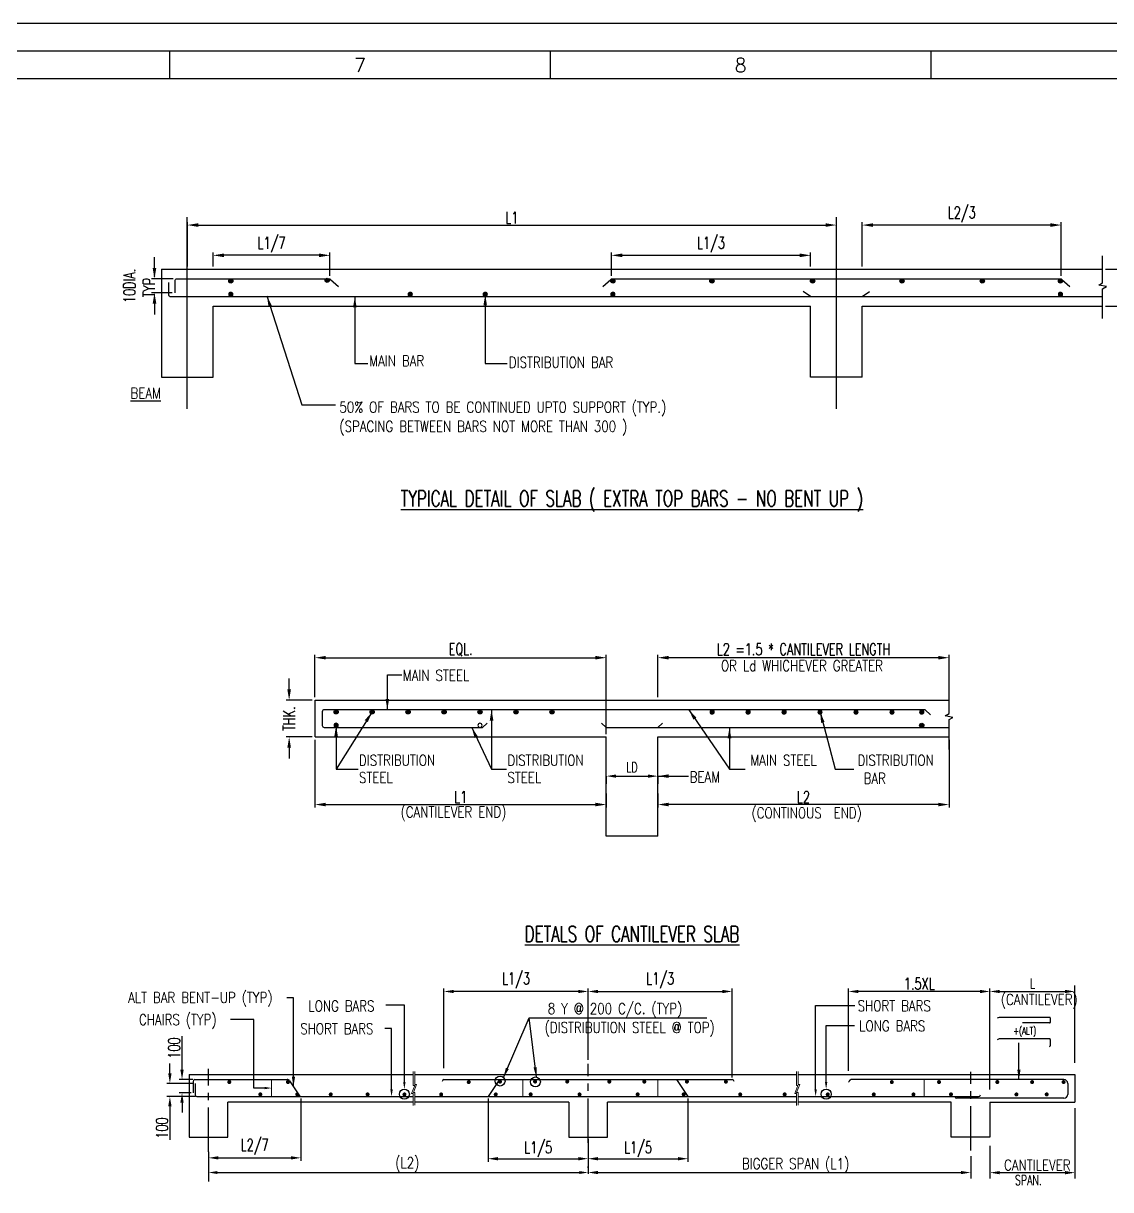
# Model space of a CAD drawing. Extents: x 520771 to 639546, y -254136 to -170582.
# Drawn here: x 576447 to 604046, y -200186 to -170582 of the extents above; entities that cross this region are included whole.
import ezdxf
from ezdxf.enums import TextEntityAlignment as Align

# ---------------------------------------------------------------- set-up
doc = ezdxf.new("R2010")
doc.units = 0
doc.header["$LTSCALE"] = 500
doc.header["$MEASUREMENT"] = 0
doc.linetypes.add('CENTER2', pattern=[1.125, 0.75, -0.125, 0.125, -0.125])
doc.layers.get('DEFPOINTS').update_dxf_attribs({"color": 4})
for name, color, linetype in [('08', 4, 'Continuous'), ('BEAM', 4, 'Continuous'), ('CENTERLINE', 8, 'CENTER2'), ('col & circal', 8, 'CENTER2'), ('CUTOUT2', 9, 'Continuous'), ('DIM', 5, 'Continuous'), ('dimention', 7, 'Continuous'), ('DIST.', 2, 'Continuous'), ('hat', 8, 'Continuous'), ('other', 5, 'Continuous'), ('PNA', 10, 'Continuous'), ('S-DIM-1', 5, 'Continuous'), ('S-SCHEDULE', 2, 'Continuous'), ('ST', 6, 'Continuous'), ('STEEL', 6, 'Continuous'), ('TXT', 4, 'Continuous')]:
    doc.layers.add(name, color=color, linetype=linetype)
for name, color, linetype, lineweight in [('hatch', 7, 'Continuous', 5), ('HEADING-TXT', 1, 'Continuous', 25), ('LINE', 253, 'Continuous', 18)]:
    doc.layers.add(name, color=color, linetype=linetype, lineweight=lineweight)
doc.styles.add('ROMANS', font='r.shx', dxfattribs={"width": 0.7, "bigfont": 'bigfont.shx'})
doc.styles.add('ROMENT', font='r.shx', dxfattribs={"bigfont": 'bigfont.shx'})
doc.dimstyles.new('5', dxfattribs={"dimtxt": 250, "dimasz": 250, "dimexe": 60, "dimexo": 60, "dimgap": 150, "dimtad": 1, "dimdec": 0, "dimlfac": 0.2, "dimzin": 0, "dimdsep": 46, "dimtxsty": 'ROMANS', "dimcen": -250, "dimclrd": 5, "dimclre": 5, "dimclrt": 4, "dimadec": 0, "dimazin": 0, "dimtfac": 1, "dimtdec": 0, "dimtix": 1, "dimtofl": 0, "dimtmove": 2, "dimatfit": 3, "dimfxl": 1, "dimtolj": 1, "dimtzin": 0, "dimarcsym": 0})
doc.dimstyles.new('Copy of INT2TIMES', dxfattribs={"dimtxt": 300, "dimasz": 275, "dimexe": 75, "dimexo": 75, "dimgap": 40, "dimtad": 1, "dimdec": 0, "dimlfac": 0.5, "dimrnd": 5, "dimzin": 0, "dimdsep": 46, "dimtxsty": 'ROMANS', "dimcen": -1, "dimclrd": 5, "dimclre": 5, "dimclrt": 4, "dimadec": 0, "dimazin": 0, "dimtfac": 1, "dimtdec": 0, "dimtix": 1, "dimtofl": 0, "dimtmove": 2, "dimatfit": 3, "dimfxl": 1, "dimtolj": 1, "dimtzin": 0, "dimarcsym": 0})
doc.dimstyles.new('Copy(2) of Standard', dxfattribs={"dimtxt": 300, "dimasz": 250, "dimexe": 75, "dimexo": 50, "dimgap": 50, "dimtad": 1, "dimdec": 0, "dimrnd": 5, "dimzin": 0, "dimdsep": 46, "dimtxsty": 'ROMANS', "dimcen": 0, "dimclrd": 5, "dimclre": 5, "dimclrt": 4, "dimadec": 0, "dimazin": 0, "dimtfac": 1, "dimtdec": 0, "dimtofl": 0, "dimtmove": 0, "dimatfit": 3, "dimfxl": 1, "dimtolj": 1, "dimtzin": 0, "dimarcsym": 0})
doc.dimstyles.new('dim100', dxfattribs={"dimtxt": 250, "dimasz": 250, "dimexe": 200, "dimexo": 200, "dimgap": 100, "dimtad": 1, "dimdec": 0, "dimzin": 0, "dimdsep": 46, "dimtxsty": 'ROMANS', "dimcen": 0, "dimclrd": 5, "dimclre": 5, "dimclrt": 4, "dimadec": 0, "dimazin": 0, "dimtfac": 1, "dimtdec": 0, "dimtix": 1, "dimtofl": 0, "dimtmove": 2, "dimatfit": 3, "dimfxl": 1, "dimtolj": 1, "dimtzin": 0, "dimlwd": -1, "dimlwe": -1, "dimarcsym": 0})
doc.dimstyles.new('INT1', dxfattribs={"dimtxt": 250, "dimasz": 250, "dimexe": 150, "dimexo": 60, "dimgap": 75, "dimtad": 1, "dimdec": 0, "dimzin": 0, "dimdsep": 46, "dimtxsty": 'ROMANS', "dimcen": -250, "dimclrd": 5, "dimclre": 5, "dimclrt": 4, "dimadec": 0, "dimazin": 0, "dimtfac": 1, "dimtdec": 0, "dimtix": 1, "dimtofl": 0, "dimtmove": 2, "dimatfit": 3, "dimfxl": 1, "dimtolj": 1, "dimtzin": 0, "dimarcsym": 0})

# ---------------------------------------------------------------- blocks, each defined once
blk = doc.blocks.new('A1')
at = {"flags": 128}
blk.add_lwpolyline([(0, 0), (82779, 0), (82779, 58231), (0, 58231)], close=True, dxfattribs=at)
at = {"layer": 'PNA'}
for p, q in [((41389, 57739), (41389, 57247)), ((48124, 57739), (48124, 57247)), ((54858, 57739), (54858, 57247))]:
    blk.add_line(p, q, dxfattribs=at)
at = {"layer": 'PNA', "color": 1}
for points in [[(984, 492), (82287, 492), (82287, 57739), (984, 57739)], [(1969, 984), (81794, 984), (81794, 57247), (1969, 57247)]]:
    blk.add_lwpolyline(points, close=True, dxfattribs=at)
at = {"layer": 'PNA', "style": 'ROMANS'}
for s, p in [('7', (44757, 57493)), ('8', (51491, 57493))]:
    blk.add_text(s, height=246, dxfattribs=at).set_placement(p, align=Align.MIDDLE)
blk = doc.blocks.new('*D52')
at = {"layer": 'DEFPOINTS', "color": 0, "transparency": 16777216}
for p in [(600493, -199189), (590783, -199781), (600493, -199751)]:
    blk.add_point(p, dxfattribs=at)
at = {"layer": 'DIM', "color": 5, "lineweight": -2, "transparency": 16777216}
for p, q in [((600493, -199339), (600493, -199901)), ((590783, -199631), (590783, -199601)), ((591033, -199751), (600243, -199751))]:
    blk.add_line(p, q, dxfattribs=at)
at = {"layer": 'DIM', "color": 5, "transparency": 16777216}
for points in [[(591033, -199709), (591033, -199792), (590783, -199751)], [(600243, -199709), (600243, -199792), (600493, -199751)]]:
    blk.add_solid(points, dxfattribs=at)
blk = doc.blocks.new('*D53')
at = {"layer": 'DEFPOINTS', "color": 0, "linetype": 'ByBlock', "transparency": 16777216}
for p in [(594442, -195155), (590782, -196941), (594442, -197391)]:
    blk.add_point(p, dxfattribs=at)
at = {"layer": 'TXT', "color": 5, "linetype": 'ByBlock', "lineweight": -2, "transparency": 16777216}
for p, q in [((590782, -196891), (590782, -195080)), ((594442, -197341), (594442, -195080))]:
    blk.add_line(p, q, dxfattribs=at)
at = {"layer": 'TXT', "color": 5, "lineweight": -2, "transparency": 16777216}
blk.add_line((591032, -195155), (594192, -195155), dxfattribs=at)
at = {"layer": 'TXT', "color": 5, "linetype": 'ByBlock', "transparency": 16777216}
for points in [[(591032, -195114), (591032, -195197), (590782, -195155)], [(594192, -195114), (594192, -195197), (594442, -195155)]]:
    blk.add_solid(points, dxfattribs=at)
at = {"layer": 'TXT', "color": 4, "linetype": 'ByBlock', "transparency": 16777216, "insert": (592612, -194877), "char_height": 300, "attachment_point": 5, "style": 'ROMANS'}
blk.add_mtext('\\A1;L1/3', dxfattribs=at)
blk = doc.blocks.new('*D54')
at = {"layer": 'DEFPOINTS', "color": 0, "transparency": 16777216}
for p in [(593315, -197822), (590783, -198852), (593315, -199400)]:
    blk.add_point(p, dxfattribs=at)
at = {"layer": 'DIM', "color": 5, "lineweight": -2, "transparency": 16777216}
for p, q in [((593315, -197872), (593315, -199475)), ((590783, -198902), (590783, -199475)), ((591033, -199400), (593065, -199400))]:
    blk.add_line(p, q, dxfattribs=at)
at = {"layer": 'DIM', "color": 5, "transparency": 16777216}
for points in [[(591033, -199358), (591033, -199442), (590783, -199400)], [(593065, -199358), (593065, -199442), (593315, -199400)]]:
    blk.add_solid(points, dxfattribs=at)
at = {"layer": 'DIM', "color": 4, "transparency": 16777216, "insert": (592049, -199161), "char_height": 300, "attachment_point": 5, "style": 'ROMANS'}
blk.add_mtext('\\A1;L1/5', dxfattribs=at)
blk = doc.blocks.new('*D55')
at = {"layer": 'DEFPOINTS', "color": 0, "transparency": 16777216}
for p in [(588245, -197822), (590783, -198852), (590783, -199400)]:
    blk.add_point(p, dxfattribs=at)
at = {"layer": 'DIM', "color": 5, "lineweight": -2, "transparency": 16777216}
for p, q in [((588245, -197872), (588245, -199475)), ((590783, -198902), (590783, -199475)), ((588495, -199400), (590533, -199400))]:
    blk.add_line(p, q, dxfattribs=at)
at = {"layer": 'DIM', "color": 5, "transparency": 16777216}
for points in [[(588495, -199358), (588495, -199442), (588245, -199400)], [(590533, -199358), (590533, -199442), (590783, -199400)]]:
    blk.add_solid(points, dxfattribs=at)
at = {"layer": 'DIM', "color": 4, "transparency": 16777216, "insert": (589514, -199161), "char_height": 300, "attachment_point": 5, "style": 'ROMANS'}
blk.add_mtext('\\A1;L1/5', dxfattribs=at)
blk = doc.blocks.new('*D56')
at = {"layer": 'DEFPOINTS', "color": 0, "transparency": 16777216}
for p in [(583488, -197822), (581147, -199222), (583488, -199378)]:
    blk.add_point(p, dxfattribs=at)
at = {"layer": 'DIM', "color": 5, "lineweight": -2, "transparency": 16777216}
for p, q in [((583488, -197872), (583488, -199453)), ((581147, -199272), (581147, -199453)), ((581397, -199378), (583238, -199378))]:
    blk.add_line(p, q, dxfattribs=at)
at = {"layer": 'DIM', "color": 5, "transparency": 16777216}
for points in [[(581397, -199336), (581397, -199420), (581147, -199378)], [(583238, -199336), (583238, -199420), (583488, -199378)]]:
    blk.add_solid(points, dxfattribs=at)
at = {"layer": 'DIM', "color": 4, "transparency": 16777216, "insert": (582318, -199099), "char_height": 300, "attachment_point": 5, "style": 'ROMANS'}
blk.add_mtext('\\A1;L2/7', dxfattribs=at)
blk = doc.blocks.new('*D57')
at = {"layer": 'DEFPOINTS', "color": 0, "linetype": 'ByBlock', "transparency": 16777216}
for p in [(587123, -195155), (587123, -197154), (590782, -196941)]:
    blk.add_point(p, dxfattribs=at)
at = {"layer": 'TXT', "color": 5, "linetype": 'ByBlock', "lineweight": -2, "transparency": 16777216}
for p, q in [((587123, -197104), (587123, -195080)), ((590782, -196891), (590782, -195080))]:
    blk.add_line(p, q, dxfattribs=at)
at = {"layer": 'TXT', "color": 5, "lineweight": -2, "transparency": 16777216}
blk.add_line((590532, -195155), (587373, -195155), dxfattribs=at)
at = {"layer": 'TXT', "color": 5, "linetype": 'ByBlock', "transparency": 16777216}
for points in [[(587373, -195114), (587373, -195197), (587123, -195155)], [(590532, -195114), (590532, -195197), (590782, -195155)]]:
    blk.add_solid(points, dxfattribs=at)
at = {"layer": 'TXT', "color": 4, "linetype": 'ByBlock', "transparency": 16777216, "insert": (588953, -194877), "char_height": 300, "attachment_point": 5, "style": 'ROMANS'}
blk.add_mtext('\\A1;L1/3', dxfattribs=at)
blk = doc.blocks.new('*D58')
at = {"layer": 'DEFPOINTS', "color": 0, "transparency": 16777216}
for p in [(603139, -197964), (600982, -198921), (603139, -199754)]:
    blk.add_point(p, dxfattribs=at)
at = {"layer": 'DIM', "color": 5, "lineweight": -2, "transparency": 16777216}
for p, q in [((603139, -198114), (603139, -199904)), ((600982, -199071), (600982, -199904)), ((601232, -199754), (602889, -199754))]:
    blk.add_line(p, q, dxfattribs=at)
at = {"layer": 'DIM', "color": 5, "transparency": 16777216}
for points in [[(601232, -199712), (601232, -199796), (600982, -199754)], [(602889, -199712), (602889, -199796), (603139, -199754)]]:
    blk.add_solid(points, dxfattribs=at)
at = {"layer": 'DIM', "color": 4, "transparency": 16777216, "insert": (602061, -199554), "char_height": 250, "attachment_point": 5, "style": 'ROMANS'}
blk.add_mtext('\\A1;   ', dxfattribs=at)
blk = doc.blocks.new('*D59')
at = {"layer": 'DEFPOINTS', "color": 0, "transparency": 16777216}
for p in [(597394, -195155), (597394, -197217), (600982, -197693)]:
    blk.add_point(p, dxfattribs=at)
at = {"layer": 'DIM', "color": 5, "lineweight": -2, "transparency": 16777216}
for p, q in [((597394, -197167), (597394, -195080)), ((600982, -197643), (600982, -195080)), ((600732, -195155), (597644, -195155))]:
    blk.add_line(p, q, dxfattribs=at)
at = {"layer": 'DIM', "color": 5, "transparency": 16777216}
for points in [[(597644, -195114), (597644, -195197), (597394, -195155)], [(600732, -195114), (600732, -195197), (600982, -195155)]]:
    blk.add_solid(points, dxfattribs=at)
at = {"layer": 'DIM', "color": 4, "transparency": 16777216, "insert": (599188, -194955), "char_height": 300, "attachment_point": 5, "style": 'ROMANS'}
blk.add_mtext('\\A1;1.5XL', dxfattribs=at)
blk = doc.blocks.new('*D60')
at = {"layer": 'DEFPOINTS', "color": 0, "transparency": 16777216}
for p in [(600982, -195155), (603139, -195155), (603139, -197116)]:
    blk.add_point(p, dxfattribs=at)
at = {"layer": 'DIM', "color": 5, "lineweight": -2, "transparency": 16777216}
for p, q in [((603139, -196966), (603139, -195005)), ((601232, -195155), (602889, -195155))]:
    blk.add_line(p, q, dxfattribs=at)
at = {"layer": 'DIM', "color": 5, "transparency": 16777216}
for points in [[(601232, -195114), (601232, -195197), (600982, -195155)], [(602889, -195114), (602889, -195197), (603139, -195155)]]:
    blk.add_solid(points, dxfattribs=at)
at = {"layer": 'DIM', "color": 4, "transparency": 16777216, "insert": (602061, -194955), "char_height": 250, "attachment_point": 5, "style": 'ROMANS'}
blk.add_mtext('\\A1;L', dxfattribs=at)
blk = doc.blocks.new('*D61')
at = {"layer": 'DEFPOINTS', "color": 0, "linetype": 'ByBlock', "transparency": 16777216}
for p in [(580475, -197391), (580802, -197391), (580757, -197726)]:
    blk.add_point(p, dxfattribs=at)
at = {"layer": 'TXT', "color": 5, "linetype": 'ByBlock', "lineweight": -2, "transparency": 16777216}
for p, q in [((580475, -197141), (580475, -196291)), ((580752, -197391), (580400, -197391)), ((580707, -197726), (580400, -197726)), ((580475, -197976), (580475, -198226))]:
    blk.add_line(p, q, dxfattribs=at)
at = {"layer": 'TXT', "color": 5, "linetype": 'ByBlock', "transparency": 16777216}
for points in [[(580433, -197141), (580517, -197141), (580475, -197391)], [(580433, -197976), (580517, -197976), (580475, -197726)]]:
    blk.add_solid(points, dxfattribs=at)
at = {"layer": 'TXT', "color": 4, "linetype": 'ByBlock', "transparency": 16777216, "insert": (580275, -196591), "char_height": 300, "attachment_point": 5, "rotation": 90, "style": 'ROMANS'}
blk.add_mtext('\\A1;100', dxfattribs=at)
blk = doc.blocks.new('*D62')
at = {"layer": 'DEFPOINTS', "color": 0, "transparency": 16777216}
for p in [(580809, -197487), (580167, -197822), (580855, -197822)]:
    blk.add_point(p, dxfattribs=at)
at = {"layer": 'DIM', "color": 5, "lineweight": -2, "transparency": 16777216}
for p, q in [((580167, -197237), (580167, -196987)), ((580759, -197487), (580092, -197487)), ((580805, -197822), (580092, -197822)), ((580167, -198072), (580167, -198922))]:
    blk.add_line(p, q, dxfattribs=at)
at = {"layer": 'DIM', "color": 5, "transparency": 16777216}
for points in [[(580125, -197237), (580209, -197237), (580167, -197487)], [(580125, -198072), (580209, -198072), (580167, -197822)]]:
    blk.add_solid(points, dxfattribs=at)
at = {"layer": 'DIM', "color": 4, "transparency": 16777216, "insert": (579967, -198622), "char_height": 300, "attachment_point": 5, "rotation": 90, "style": 'ROMANS'}
blk.add_mtext('\\A1;100', dxfattribs=at)
blk = doc.blocks.new('*D141')
at = {"layer": 'DEFPOINTS', "color": 0, "linetype": 'ByBlock', "transparency": 16777216}
for p in [(583194, -187762), (583850, -187762), (583850, -188696)]:
    blk.add_point(p, dxfattribs=at)
at = {"layer": 'TXT', "color": 5, "linetype": 'ByBlock', "lineweight": -2, "transparency": 16777216}
for p, q in [((583194, -187487), (583194, -187212)), ((583775, -187762), (583119, -187762)), ((583775, -188696), (583119, -188696)), ((583194, -188971), (583194, -189246))]:
    blk.add_line(p, q, dxfattribs=at)
at = {"layer": 'TXT', "color": 5, "linetype": 'ByBlock', "transparency": 16777216}
for points in [[(583148, -187487), (583240, -187487), (583194, -187762)], [(583148, -188971), (583240, -188971), (583194, -188696)]]:
    blk.add_solid(points, dxfattribs=at)
at = {"layer": 'TXT', "color": 4, "linetype": 'ByBlock', "transparency": 16777216, "insert": (583194, -188229), "char_height": 300, "attachment_point": 5, "rotation": 90, "style": 'ROMANS'}
blk.add_mtext('\\A1;THK.', dxfattribs=at)
blk = doc.blocks.new('A$C7CAC1C9F')
at = {"layer": 'DIST.'}
h = blk.add_hatch(color=2, dxfattribs=at)
edge = h.paths.add_edge_path()
edge.add_ellipse((22, 22), major_axis=(-15.9, 15.9), ratio=1, start_angle=225, end_angle=225)
at = {"layer": 'DIST.', "color": 2}
blk.add_ellipse((22, 22), major_axis=(-15.9, 15.9), ratio=1, start_param=3.926991, end_param=10.210176, dxfattribs=at)
blk = doc.blocks.new('*D180')
at = {"layer": 'DEFPOINTS', "color": 0, "linetype": 'ByBlock', "transparency": 16777216}
for p in [(591243, -186684), (583850, -187762), (591243, -188696)]:
    blk.add_point(p, dxfattribs=at)
at = {"layer": 'TXT', "color": 5, "linetype": 'ByBlock', "lineweight": -2, "transparency": 16777216}
for p, q in [((583850, -187687), (583850, -186609)), ((584125, -186684), (590968, -186684)), ((591243, -188621), (591243, -186609))]:
    blk.add_line(p, q, dxfattribs=at)
at = {"layer": 'TXT', "color": 5, "linetype": 'ByBlock', "transparency": 16777216}
for points in [[(584125, -186638), (584125, -186729), (583850, -186684)], [(590968, -186638), (590968, -186729), (591243, -186684)]]:
    blk.add_solid(points, dxfattribs=at)
at = {"layer": 'TXT', "color": 4, "linetype": 'ByBlock', "transparency": 16777216, "insert": (587547, -186479), "char_height": 300, "attachment_point": 5, "style": 'ROMANS'}
blk.add_mtext('\\A1;EQL.', dxfattribs=at)
blk = doc.blocks.new('*D142')
at = {"layer": 'DEFPOINTS', "color": 0, "ltscale": 2, "transparency": 16777216}
for p in [(583850, -188696), (591243, -190053), (591243, -190411)]:
    blk.add_point(p, dxfattribs=at)
at = {"layer": 'DIM', "color": 5, "lineweight": -2, "ltscale": 2, "transparency": 16777216}
for p, q in [((583850, -188771), (583850, -190486)), ((591243, -190128), (591243, -190486)), ((584125, -190411), (590968, -190411))]:
    blk.add_line(p, q, dxfattribs=at)
at = {"layer": 'DIM', "color": 5, "ltscale": 2, "transparency": 16777216}
for points in [[(584125, -190365), (584125, -190456), (583850, -190411)], [(590968, -190365), (590968, -190456), (591243, -190411)]]:
    blk.add_solid(points, dxfattribs=at)
at = {"layer": 'DIM', "color": 4, "ltscale": 2, "transparency": 16777216, "insert": (587547, -190221), "char_height": 300, "attachment_point": 5, "style": 'ROMANS'}
blk.add_mtext('\\A1;L1', dxfattribs=at)
blk = doc.blocks.new('*D143')
at = {"layer": 'DEFPOINTS', "color": 0, "linetype": 'ByBlock', "transparency": 16777216}
for p in [(592552, -186684), (592552, -187762), (599944, -187762)]:
    blk.add_point(p, dxfattribs=at)
at = {"layer": 'TXT', "color": 5, "linetype": 'ByBlock', "lineweight": -2, "transparency": 16777216}
for p, q in [((592552, -187687), (592552, -186609)), ((599669, -186684), (592827, -186684)), ((599944, -187687), (599944, -186609))]:
    blk.add_line(p, q, dxfattribs=at)
at = {"layer": 'TXT', "color": 5, "linetype": 'ByBlock', "transparency": 16777216}
for points in [[(592827, -186638), (592827, -186729), (592552, -186684)], [(599669, -186638), (599669, -186729), (599944, -186684)]]:
    blk.add_solid(points, dxfattribs=at)
at = {"layer": 'TXT', "color": 4, "linetype": 'ByBlock', "transparency": 16777216, "insert": (596248, -186469), "char_height": 300, "attachment_point": 5, "style": 'ROMANS'}
blk.add_mtext('\\A1;L2 =1.5 * CANTILEVER LENGTH', dxfattribs=at)
blk = doc.blocks.new('*D144')
at = {"layer": 'DEFPOINTS', "color": 0, "ltscale": 2, "transparency": 16777216}
for p in [(599944, -188696), (592552, -190053), (592552, -190411)]:
    blk.add_point(p, dxfattribs=at)
at = {"layer": 'DIM', "color": 5, "lineweight": -2, "ltscale": 2, "transparency": 16777216}
for p, q in [((599944, -188771), (599944, -190486)), ((592552, -190128), (592552, -190486)), ((599669, -190411), (592827, -190411))]:
    blk.add_line(p, q, dxfattribs=at)
at = {"layer": 'DIM', "color": 5, "ltscale": 2, "transparency": 16777216}
for points in [[(592827, -190365), (592827, -190456), (592552, -190411)], [(599669, -190365), (599669, -190456), (599944, -190411)]]:
    blk.add_solid(points, dxfattribs=at)
at = {"layer": 'DIM', "color": 4, "ltscale": 2, "transparency": 16777216, "insert": (596248, -190221), "char_height": 300, "attachment_point": 5, "style": 'ROMANS'}
blk.add_mtext('\\A1;L2', dxfattribs=at)
blk = doc.blocks.new('*D145')
at = {"layer": 'DEFPOINTS', "color": 0, "ltscale": 2, "transparency": 16777216}
for p in [(581264, -176471), (581264, -176826), (584229, -177067)]:
    blk.add_point(p, dxfattribs=at)
at = {"layer": 'DIM', "color": 5, "lineweight": -2, "ltscale": 2, "transparency": 16777216}
for p, q in [((581264, -176751), (581264, -176396)), ((584229, -176992), (584229, -176396)), ((583954, -176471), (581539, -176471))]:
    blk.add_line(p, q, dxfattribs=at)
at = {"layer": 'DIM', "color": 5, "ltscale": 2, "transparency": 16777216}
for points in [[(581539, -176425), (581539, -176517), (581264, -176471)], [(583954, -176425), (583954, -176517), (584229, -176471)]]:
    blk.add_solid(points, dxfattribs=at)
at = {"layer": 'DIM', "color": 4, "ltscale": 2, "transparency": 16777216, "insert": (582746, -176203), "char_height": 300, "attachment_point": 5, "style": 'ROMANS'}
blk.add_mtext('\\A1;L1/7', dxfattribs=at)
blk = doc.blocks.new('*D146')
at = {"layer": 'DEFPOINTS', "color": 0, "ltscale": 2, "transparency": 16777216}
for p in [(596428, -176471), (596428, -176826), (591374, -177067)]:
    blk.add_point(p, dxfattribs=at)
at = {"layer": 'DIM', "color": 5, "lineweight": -2, "ltscale": 2, "transparency": 16777216}
for p, q in [((591374, -176992), (591374, -176396)), ((596428, -176751), (596428, -176396)), ((591649, -176471), (596153, -176471))]:
    blk.add_line(p, q, dxfattribs=at)
at = {"layer": 'DIM', "color": 5, "ltscale": 2, "transparency": 16777216}
for points in [[(591649, -176425), (591649, -176517), (591374, -176471)], [(596153, -176425), (596153, -176517), (596428, -176471)]]:
    blk.add_solid(points, dxfattribs=at)
at = {"layer": 'DIM', "color": 4, "ltscale": 2, "transparency": 16777216, "insert": (593901, -176203), "char_height": 300, "attachment_point": 5, "style": 'ROMANS'}
blk.add_mtext('\\A1;L1/3', dxfattribs=at)
blk = doc.blocks.new('*D147')
at = {"layer": 'DEFPOINTS', "color": 0, "ltscale": 2, "transparency": 16777216}
for p in [(597737, -175703), (597737, -176826), (602792, -177067)]:
    blk.add_point(p, dxfattribs=at)
at = {"layer": 'DIM', "color": 5, "lineweight": -2, "ltscale": 2, "transparency": 16777216}
for p, q in [((597737, -176751), (597737, -175628)), ((602517, -175703), (598012, -175703)), ((602792, -176992), (602792, -175628))]:
    blk.add_line(p, q, dxfattribs=at)
at = {"layer": 'DIM', "color": 5, "ltscale": 2, "transparency": 16777216}
for points in [[(598012, -175657), (598012, -175749), (597737, -175703)], [(602517, -175657), (602517, -175749), (602792, -175703)]]:
    blk.add_solid(points, dxfattribs=at)
at = {"layer": 'DIM', "color": 4, "ltscale": 2, "transparency": 16777216, "insert": (600265, -175434), "char_height": 300, "attachment_point": 5, "style": 'ROMANS'}
blk.add_mtext('\\A1;L2/3', dxfattribs=at)
blk = doc.blocks.new('*D148')
at = {"layer": 'DEFPOINTS', "color": 0, "ltscale": 2, "transparency": 16777216}
for p in [(603840, -176826), (604603, -176826), (603840, -177759)]:
    blk.add_point(p, dxfattribs=at)
at = {"layer": 'DIM', "color": 5, "lineweight": -2, "ltscale": 2, "transparency": 16777216}
for p, q in [((604603, -176551), (604603, -176276)), ((603915, -176826), (604678, -176826)), ((603915, -177759), (604678, -177759)), ((604603, -178034), (604603, -178309))]:
    blk.add_line(p, q, dxfattribs=at)
at = {"layer": 'DIM', "color": 5, "ltscale": 2, "transparency": 16777216}
for points in [[(604557, -176551), (604649, -176551), (604603, -176826)], [(604557, -178034), (604649, -178034), (604603, -177759)]]:
    blk.add_solid(points, dxfattribs=at)
at = {"layer": 'DIM', "color": 4, "ltscale": 2, "transparency": 16777216, "insert": (604603, -177292), "char_height": 300, "attachment_point": 5, "rotation": 90, "style": 'ROMANS'}
blk.add_mtext('\\A1;THK.', dxfattribs=at)
blk = doc.blocks.new('*D149')
at = {"layer": 'DEFPOINTS', "color": 0, "ltscale": 2, "transparency": 16777216}
for p in [(580329, -177067), (579776, -177421), (580297, -177421)]:
    blk.add_point(p, dxfattribs=at)
at = {"layer": 'DIM', "color": 5, "lineweight": -2, "ltscale": 2, "transparency": 16777216}
for p, q in [((579776, -176792), (579776, -176517)), ((580254, -177067), (579701, -177067)), ((580222, -177421), (579701, -177421)), ((579776, -177696), (579776, -177971))]:
    blk.add_line(p, q, dxfattribs=at)
at = {"layer": 'DIM', "color": 5, "ltscale": 2, "transparency": 16777216}
for points in [[(579730, -176792), (579822, -176792), (579776, -177067)], [(579730, -177696), (579822, -177696), (579776, -177421)]]:
    blk.add_solid(points, dxfattribs=at)
at = {"layer": 'DIM', "color": 4, "ltscale": 2, "transparency": 16777216, "insert": (579389, -177244), "char_height": 300, "attachment_point": 5, "rotation": 90, "style": 'ROMANS'}
blk.add_mtext('\\A1;10DIA.\\PTYP.', dxfattribs=at)
blk = doc.blocks.new('*D150')
at = {"layer": 'DEFPOINTS', "color": 0, "ltscale": 2, "transparency": 16777216}
for p in [(597083, -175703), (580610, -176826), (597083, -176826)]:
    blk.add_point(p, dxfattribs=at)
at = {"layer": 'DIM', "color": 5, "lineweight": -2, "ltscale": 2, "transparency": 16777216}
for p, q in [((580610, -176751), (580610, -175628)), ((580885, -175703), (596808, -175703)), ((597083, -176751), (597083, -175628))]:
    blk.add_line(p, q, dxfattribs=at)
at = {"layer": 'DIM', "color": 5, "ltscale": 2, "transparency": 16777216}
for points in [[(580885, -175657), (580885, -175749), (580610, -175703)], [(596808, -175657), (596808, -175749), (597083, -175703)]]:
    blk.add_solid(points, dxfattribs=at)
at = {"layer": 'DIM', "color": 4, "ltscale": 2, "transparency": 16777216, "insert": (588846, -175513), "char_height": 300, "attachment_point": 5, "style": 'ROMANS'}
blk.add_mtext('\\A1;L1', dxfattribs=at)
blk = doc.blocks.new('*D151')
at = {"layer": 'DEFPOINTS', "color": 0, "transparency": 16777216}
for p in [(591243, -189491), (592552, -189491), (592552, -189689)]:
    blk.add_point(p, dxfattribs=at)
at = {"layer": 'S-DIM-1', "color": 5, "transparency": 16777216}
for p, q in [((591243, -189691), (591243, -189889)), ((591493, -189689), (592302, -189689)), ((592552, -189691), (592552, -189889))]:
    blk.add_line(p, q, dxfattribs=at)
for points in [[(591493, -189648), (591493, -189731), (591243, -189689)], [(592302, -189648), (592302, -189731), (592552, -189689)]]:
    blk.add_solid(points, dxfattribs=at)
at = {"layer": 'S-DIM-1', "color": 4, "transparency": 16777216, "insert": (591897, -189464), "char_height": 250, "attachment_point": 5, "style": 'ROMANS'}
blk.add_mtext('\\A1;LD', dxfattribs=at)

msp = doc.modelspace()

# ---------------------------------------------------------------- hatches: boundary and pattern name
at = {"layer": 'DIST.'}
h = msp.add_hatch(color=2, dxfattribs=at)
edge = h.paths.add_edge_path()
edge.add_ellipse((588037.8, -188400.3), major_axis=(38, 38), ratio=1, start_angle=90, end_angle=450, ccw=False)

# ---------------------------------------------------------------- linework, layer by layer
at = {"layer": '08'}
for p, q in [((580655.6, -197262.6), (586341, -197262.6)), ((580655.6, -197262.6), (580655.6, -198852.2)), ((586387.5, -197262.6), (596068, -197262.6)), ((596114.5, -197262.6), (603139.2, -197262.6)), ((603139.2, -197262.6), (603139.2, -197963.9)), ((581638.1, -198852.2), (581638.1, -197963.9)), ((586341, -197963.9), (581638.1, -197963.9)), ((590291.2, -197963.9), (586387.5, -197963.9)), ((590291.2, -197963.9), (590291.2, -198852.2)), ((596068, -197963.9), (591273.7, -197963.9)), ((591273.7, -198852.2), (591273.7, -197963.9)), ((599999.5, -197963.9), (596114.5, -197963.9)), ((599999.5, -198852.2), (599999.5, -197963.9)), ((600982, -197963.9), (600982, -198852.2)), ((600982, -197963.9), (603139.2, -197963.9)), ((580655.6, -198852.2), (581638.1, -198852.2)), ((590291.2, -198852.2), (591273.7, -198852.2)), ((600982, -198852.2), (599999.5, -198852.2))]:
    msp.add_line(p, q, dxfattribs=at)
at = {"layer": 'BEAM'}
for p, q in [((579955.1, -176825.6), (603839.7, -176825.6)), ((579955.1, -176825.6), (579955.1, -179565.8)), ((581263.9, -177759.2), (596428.4, -177759.2)), ((581263.9, -179565.8), (581263.9, -177759.2)), ((596428.4, -179565.8), (596428.4, -177759.2)), ((597737.2, -177759.2), (603839.7, -177759.2)), ((597737.2, -179565.8), (597737.2, -177759.2)), ((579955.1, -179565.8), (581263.9, -179565.8)), ((597737.2, -179565.8), (596428.4, -179565.8)), ((583850.5, -187761.9), (599944.3, -187761.9)), ((583850.5, -188695.5), (583850.5, -187761.9)), ((583850.5, -188695.5), (591243, -188695.5)), ((591243, -191215.8), (591243, -188695.5)), ((592551.8, -188695.5), (599944.3, -188695.5)), ((592551.8, -191215.8), (592551.8, -188695.5)), ((592551.8, -191215.8), (591243, -191215.8))]:
    msp.add_line(p, q, dxfattribs=at)
at = {"layer": 'CENTERLINE', "ltscale": 3}
for p, q in [((581146.8, -199225.6), (581146.8, -197120.9)), ((590782.9, -198992.7), (590782.9, -196995.4)), ((600492.5, -199189.2), (600492.5, -197191.9))]:
    msp.add_line(p, q, dxfattribs=at)
at = {"layer": 'col & circal', "linetype": 'CENTER2', "ltscale": 50}
for p, q in [((580609.5, -180363), (580609.5, -175501)), ((597082.8, -180363), (597082.8, -175501))]:
    msp.add_line(p, q, dxfattribs=at)
at = {"layer": 'CUTOUT2', "linetype": 'Continuous', "elevation": 0}
for points in [[(603839.7, -178075.4), (603839.7, -177319), (603936.7, -177263), (603743.5, -177225.1), (603839.7, -177167.1), (603839.7, -176484.1)], [(599944.3, -189011.6), (599944.3, -188255.3), (600041.4, -188199.2), (599848.1, -188161.4), (599944.3, -188103.4), (599944.3, -187420.4)]]:
    msp.add_lwpolyline(points, dxfattribs=at)
at = {"layer": 'DIM', "color": 5}
for p, q in [((586118.7, -195501), (585648.5, -195501)), ((596557.2, -195511.9), (597551, -195511.9)), ((582296.2, -195867.1), (581703.1, -195867.1)), ((585793.3, -196093.6), (585625.8, -196093.6)), ((596824.2, -196022.7), (597544.4, -196022.7)), ((582569.7, -197606.6), (582296.2, -197606.6))]:
    msp.add_line(p, q, dxfattribs=at)
at = {"layer": 'DIM'}
for p, q in [((586118.7, -197454.7), (586118.7, -195501)), ((596557.2, -197642), (596557.2, -195511.9)), ((582296.2, -197606.6), (582296.2, -195867.1)), ((585793.3, -197642), (585793.3, -196093.6)), ((596824.2, -197454.7), (596824.2, -196022.7)), ((590782.9, -199240.3), (590782.9, -199780.6)), ((581372.8, -199750.5), (590556.9, -199750.5))]:
    msp.add_line(p, q, dxfattribs=at)
msp.add_solid([(590556.9, -199712.9), (590556.9, -199788.2), (590782.9, -199750.5)], dxfattribs=at)
at = {"layer": 'dimention', "color": 5, "linetype": 'ByBlock'}
msp.add_line((581146.8, -199225.6), (581146.8, -199976.5), dxfattribs=at)
at = {"layer": 'dimention', "color": 5}
for points in [[(585763.3, -197642), (585823.4, -197642), (585793.3, -197822.3)], [(586088.6, -197454.7), (586148.7, -197454.7), (586118.7, -197634.9)], [(596587.3, -197642), (596527.2, -197642), (596557.2, -197822.3)], [(596854.2, -197454.7), (596794.1, -197454.7), (596824.2, -197634.9)]]:
    msp.add_solid(points, dxfattribs=at)
at = {"layer": 'dimention', "color": 5, "linetype": 'ByBlock'}
msp.add_solid([(581372.8, -199712.9), (581372.8, -199788.2), (581146.8, -199750.5)], dxfattribs=at)
at = {"layer": 'DIST.', "color": 2, "extrusion": (0, 0, -1)}
msp.add_ellipse((588037.8, -188400.3), major_axis=(38, 38), ratio=1, dxfattribs=at)
at = {"layer": 'hat'}
for centre in [(588547.5, -197428.3), (589444.4, -197451.7), (586118.7, -197761.3), (596824.2, -197761.3)]:
    msp.add_circle(centre, 126.4, dxfattribs=at)
at = {"layer": 'hatch'}
for points in [[(586341, -197189.3), (586341, -197542.4), (586381.6, -197542.4), (586301.9, -197748.1), (586341, -197748.1), (586341, -198045.3)], [(586387.5, -197189.2), (586387.5, -197512.9), (586428.1, -197512.9), (586348.4, -197718.6), (586387.5, -197718.6), (586387.5, -198045)], [(596068, -197189.3), (596068, -197542.4), (596108.6, -197542.4), (596028.9, -197748.1), (596068, -197748.1), (596068, -198045.3)], [(596114.5, -197189.2), (596114.5, -197512.9), (596155.1, -197512.9), (596075.4, -197718.6), (596114.5, -197718.6), (596114.5, -198045)]]:
    msp.add_lwpolyline(points, dxfattribs=at)
at = {"layer": 'LINE'}
for p, q in [((582750, -197390.9), (582750, -197822.3)), ((589127, -197390.9), (589127, -197822.3)), ((592552.7, -197390.9), (592552.7, -197822.3)), ((599310, -197390.9), (599310, -197822.3))]:
    msp.add_line(p, q, dxfattribs=at)
at = {"layer": 'other'}
msp.add_solid([(582569.7, -197576.5), (582569.7, -197636.6), (582750, -197606.6)], dxfattribs=at)
at = {"layer": 'ST'}
for p, q in [((601214.5, -195812.8), (601164.7, -195835.5)), ((602496.4, -195812.8), (601214.5, -195812.8)), ((602496.4, -195954.3), (601809.5, -195954.3)), ((602511.4, -195827.7), (602511.4, -195939.4)), ((601214.5, -196355.7), (601164.7, -196378.4)), ((602496.4, -196355.7), (601214.5, -196355.7)), ((602511.4, -196370.7), (602511.4, -196536.9)), ((580757.2, -197435.9), (580757.2, -197725.8)), ((580802.3, -197390.9), (583143.3, -197390.9)), ((583205.7, -197424), (583477.5, -197827.5)), ((587123.1, -197390.9), (594442, -197390.9)), ((588536.2, -197390.9), (588245.5, -197822.3)), ((593024.7, -197390.9), (593315.4, -197822.3)), ((601834.5, -197390.9), (597454.4, -197390.9)), ((602860, -197390.9), (598480, -197390.9)), ((580809.5, -197487.4), (580809.5, -197777.2)), ((602956.6, -197487.5), (602956.6, -197768.6)), ((580854.5, -197822.3), (586341, -197822.3)), ((586387.5, -197822.3), (596068, -197822.3)), ((596114.5, -197822.3), (600695.1, -197822.3)), ((602860, -197865.1), (600135, -197865.1))]:
    msp.add_line(p, q, dxfattribs=at)
at = {"layer": 'ST', "const_width": 50.7}
for points in [[(581650, -197454.5, 1), (581700.7, -197454.5, 1)], [(583137.8, -197454.5, 1), (583188.5, -197454.5, 1)], [(587727.4, -197454.5, 1), (587778.1, -197454.5, 1)], [(588519.4, -197442.6, 1), (588570.1, -197442.6, 1)], [(589410.6, -197442.1, 1), (589461.3, -197442.1, 1)], [(590226, -197442.1, 1), (590276.7, -197442.1, 1)], [(591346.6, -197442.1, -1), (591295.9, -197442.1, -1)], [(592233.3, -197442.6, -1), (592182.6, -197442.6, -1)], [(593315.8, -197442.6, -1), (593265.1, -197442.6, -1)], [(594254.1, -197445.1, 1), (594304.8, -197445.1, 1)], [(598516.5, -197454.5, -1), (598465.8, -197454.5, -1)], [(599714.4, -197454.5, -1), (599663.7, -197454.5, -1)], [(601194, -197454.5, -1), (601143.3, -197454.5, -1)], [(602077.9, -197454.5, -1), (602027.2, -197454.5, -1)], [(602875.3, -197454.5, -1), (602824.6, -197454.5, -1)], [(582437.5, -197767.9, 1), (582488.2, -197767.9, 1)], [(583425.3, -197767.9, -1), (583374.6, -197767.9, -1)], [(584275.5, -197767.9, -1), (584224.8, -197767.9, -1)], [(585210.8, -197767.9, -1), (585160.1, -197767.9, -1)], [(586146.1, -197767.9, -1), (586095.4, -197767.9, -1)], [(587027.1, -197767.9, 1), (587077.8, -197767.9, 1)], [(588412.7, -197767.9, 1), (588463.4, -197767.9, 1)], [(589299.9, -197767.9, 1), (589350.6, -197767.9, 1)], [(590538.9, -197767.9, 1), (590589.6, -197767.9, 1)], [(592013.6, -197767.9, 1), (592064.3, -197767.9, 1)], [(593183, -197767.9, 1), (593233.7, -197767.9, 1)], [(594617.5, -197767.9, 1), (594668.2, -197767.9, 1)], [(595745.5, -197767.9, 1), (595796.2, -197767.9, 1)], [(596839.7, -197767.9, 1), (596890.4, -197767.9, 1)], [(598008.5, -197767.9, 1), (598059.1, -197767.9, 1)], [(599015.4, -197767.9, 1), (599066.1, -197767.9, 1)], [(599966.6, -197767.9, 1), (600017.3, -197767.9, 1)], [(601628.7, -197767.9, 1), (601679.4, -197767.9, 1)], [(602397.3, -197767.9, 1), (602448, -197767.9, 1)]]:
    msp.add_lwpolyline(points, format="xyb", close=True, dxfattribs=at)
at = {"layer": 'ST'}
for centre, radius, start, end in [((602496.4, -195827.7), 14.9, 0, 90), ((602496.4, -195939.4), 14.9, 270, 0), ((602496.4, -196370.7), 14.9, 0, 90), ((602496.4, -196536.9), 14.9, 270, 0), ((580802.3, -197435.9), 45.1, 90, 180), ((583143.3, -197466.1), 75.2, 33.97377, 90), ((587123.1, -197436), 45.1, 90, 180), ((594442, -197436), 45.1, 0, 90), ((597511.1, -197503.6), 125.2, 115.78931, 159.07334), ((602860, -197487.5), 96.6, 0, 90), ((580854.5, -197777.2), 45.1, 180, 270), ((600135, -197820.1), 45.1, 180, 270), ((600695.1, -197777.2), 45.1, 270, 0), ((602860, -197768.6), 96.6, 270, 0)]:
    msp.add_arc(centre, radius, start, end, dxfattribs=at)
at = {"layer": 'STEEL', "linetype": 'ByBlock', "ltscale": 6}
for p, q in [((596428.4, -177518), (596238.5, -177387.2)), ((597737.2, -177518), (597927.2, -177387.2)), ((599340.7, -188003.1), (599474.1, -188133.8)), ((588099.3, -188454.3), (588217.4, -188341.5)), ((591243, -188454.3), (591124.9, -188341.5)), ((592551.8, -188454.3), (592669.9, -188341.5))]:
    msp.add_line(p, q, dxfattribs=at)
at = {"layer": 'STEEL', "linetype": 'ByBlock', "ltscale": 6, "elevation": 0}
for points in [[(580130.9, -177163), (580130.9, -177466.9, 0.4142136), (580182.1, -177518), (603839.7, -177518)], [(580296.8, -177421.2), (580296.8, -177118, -0.4142136), (580347.9, -177066.9), (584208.7, -177066.9, -0.1875428), (584243.2, -177080.3), (584443.3, -177263.6)], [(591158.9, -177263.6), (591358.9, -177080.3, -0.1875428), (591393.5, -177066.9), (602772.2, -177066.9, -0.1875428), (602806.7, -177080.3), (603006.8, -177263.6)], [(599340.7, -188003.1), (584086.1, -188003.1, 0.4142136), (584035, -188054.2), (584035, -188403.2, 0.4142136), (584086.1, -188454.3), (588099.3, -188454.3)]]:
    msp.add_lwpolyline(points, format="xyb", dxfattribs=at)
msp.add_lwpolyline([(591243, -188454.3), (599944.3, -188454.3)], dxfattribs=at)

# ---------------------------------------------------------------- block references
at = {"xscale": 1.434849416022188, "yscale": 1.434849416022188, "zscale": 1.434849416123004}
msp.add_blockref('A1', (520770.9, -254135.6), dxfattribs=at)
at = {"layer": 'DIST.', "yscale": 2.386602669954299}
for p, xscale, zscale, rotation in [((581766.1, -177174.3), 2.386602669954299, 2.386602667114801, 90), ((584211.5, -177158.5), 2.386602669954299, 2.386602667114801, 90), ((591463.2, -177174.3), 2.386602669954299, 2.386602667114801, 90), ((593977.4, -177174.3), 2.386602669954299, 2.386602667114801, 90), ((596531.7, -177174.3), 2.386602669954299, 2.386602667114801, 90), ((598802, -177174.3), 2.386602669954299, 2.386602667114801, 90), ((600839.9, -177174.3), 2.386602669954299, 2.386602667114801, 90), ((602824.2, -177174.3), 2.386602669954299, 2.386602667114801, 90), ((581766.1, -177411.7), -2.386602669954299, 2.386602666666667, 90), ((586320.8, -177411.7), -2.386602669954299, 2.386602666666667, 90), ((588224.2, -177411.7), -2.386602669954299, 2.386602666666667, 90), ((591463.2, -177411.7), -2.386602669954299, 2.386602666666667, 90), ((602824.2, -177411.7), -2.386602669954299, 2.386602666666667, 90), ((584439.3, -188110.6), 2.386602669954299, 2.386602667114801, 90), ((585352.4, -188110.6), 2.386602669954299, 2.386602667114801, 90), ((585352.4, -188110.6), 2.386602669954299, 2.386602667114801, 90), ((586265.4, -188110.6), 2.386602669954299, 2.386602667114801, 90), ((586265.4, -188110.6), 2.386602669954299, 2.386602667114801, 90), ((587178.5, -188110.6), 2.386602669954299, 2.386602667114801, 90), ((588091.5, -188110.6), 2.386602669954299, 2.386602667114801, 90), ((589004.5, -188110.6), 2.386602669954299, 2.386602667114801, 90), ((589917.6, -188110.6), 2.386602669954299, 2.386602667114801, 90), ((593877.2, -188110.6), -2.386602669954299, 2.386602666666667, 270), ((594790.3, -188110.6), -2.386602669954299, 2.386602666666667, 270), ((595703.3, -188110.6), -2.386602669954299, 2.386602666666667, 270), ((596616.3, -188110.6), -2.386602669954299, 2.386602666666667, 270), ((597529.4, -188110.6), -2.386602669954299, 2.386602666666667, 270), ((597529.4, -188110.6), -2.386602669954299, 2.386602666666667, 270), ((598442.4, -188110.6), -2.386602669954299, 2.386602666666667, 270), ((598442.4, -188110.6), -2.386602669954299, 2.386602666666667, 270), ((599197.6, -188110.6), -2.386602669954299, 2.386602666666667, 270), ((584439.3, -188348), -2.386602669954299, 2.386602666666667, 90), ((599197.6, -188348), 2.386602669954299, 2.386602667114801, 270)]:
    msp.add_blockref('A$C7CAC1C9F', p, dxfattribs=dict(at, xscale=xscale, zscale=zscale, rotation=rotation))

# ---------------------------------------------------------------- texts
at = {"layer": 'HEADING-TXT', "color": 6, "style": 'ROMANS', "width": 0.7}
for s, p in [('%%UTYPICAL DETAIL OF SLAB ( EXTRA TOP BARS - NO BENT UP )', (591897.4, -182642.7)), ('%%UDETALS OF CANTILEVER SLAB', (591897.4, -193695.3))]:
    msp.add_text(s, height=400, dxfattribs=at).set_placement(p, align=Align.MIDDLE_CENTER)
at = {"layer": 'S-SCHEDULE', "color": 4, "style": 'ROMANS', "width": 0.7}
msp.add_text('+(ALT)', height=183.33, dxfattribs=at).set_placement((601866.8, -196168.3), align=Align.MIDDLE)
msp.add_text(' SPAN. ', height=250, dxfattribs=at).set_placement((601496.2, -199943.3), align=Align.MIDDLE_LEFT)
at = {"layer": 'TXT', "style": 'ROMENT', "width": 0.8}
for s, p in [('MAIN BAR', (585225.7, -179288)), ('%%UBEAM', (579166.6, -180107)), ('OR Ld WHICHEVER GREATER', (594154.7, -187023.6))]:
    msp.add_text(s, height=275, dxfattribs=at).set_placement(p)
at = {"layer": 'TXT', "linetype": 'ByBlock', "style": 'ROMANS', "width": 0.8}
for s, p in [('DISTRIBUTION BAR', (588769.3, -179323.9)), ('50%%% OF BARS TO BE CONTINUED UPTO SUPPORT (TYP.)', (584469.3, -180462.3)), ('(SPACING BETWEEN BARS NOT MORE THAN 300 )', (584469.3, -180950.4)), ('MAIN STEEL', (586077.3, -187268.1)), ('DISTRIBUTION', (584966.2, -189423.7)), ('DISTRIBUTION', (588734, -189423.7)), ('MAIN STEEL', (594898.7, -189423.7)), ('DISTRIBUTION', (597622.3, -189423.7)), ('STEEL', (584966.2, -189863.4)), ('STEEL', (588734, -189863.4)), ('BEAM', (593360.2, -189847.9)), (' BAR', (597622.3, -189882.4)), ('(CANTILEVER END)', (586022.2, -190736.8)), ('(CONTINOUS  END)', (594929.5, -190759.7))]:
    msp.add_text(s, height=275, dxfattribs=at).set_placement(p)
for s, p in [('ALT BAR BENT-UP (TYP)', (580939.9, -195328)), ('8 Y @ 200 C/C. (TYP)', (591466.3, -195609.5)), ('(DISTRIBUTION STEEL @ TOP)', (591837.5, -196088.8)), (' (L2)', (586117.2, -199521.9)), ('BIGGER SPAN (L1)', (596048.7, -199546.2))]:
    msp.add_text(s, height=275, dxfattribs=at).set_placement(p, align=Align.MIDDLE)
for s, p in [('(CANTILEVER)', (601258.2, -195358.7)), ('LONG BARS', (583682.2, -195524.7)), ('SHORT BARS', (597623.7, -195519.5)), ('CHAIRS (TYP)', (579383.2, -195870.8)), ('SHORT BARS', (583475.7, -196102)), ('LONG BARS', (597662.5, -196029.2)), ('CANTILEVER  ', (601340, -199561.7))]:
    msp.add_text(s, height=275, dxfattribs=at).set_placement(p, align=Align.MIDDLE_LEFT)

# ---------------------------------------------------------------- dimensions: what is measured, and where the dimension line sits
at = {"layer": 'DIM', "ltscale": 2}
for base, p1, p2, text, picture, middle in [((597737.2, -175702.9), (602792.1, -177066.9), (597737.2, -176825.6), 'L2/3', '*D147', (600264.6, -175434.3)), ((597082.8, -175702.9), (580609.5, -176825.6), (597082.8, -176825.6), 'L1', '*D150', (588846.2, -175512.9)), ((581263.9, -176471.3), (584228.6, -177066.9), (581263.9, -176825.6), 'L1/7', '*D145', (582746.2, -176202.8)), ((591243, -190410.5), (583850.5, -188695.5), (591243, -190053.3), 'L1', '*D142', (587546.8, -190220.5))]:
    dim = msp.add_linear_dim(base=base, p1=p1, p2=p2, text=text, dimstyle='Copy of INT2TIMES', dxfattribs=at)
    dim.commit()
    dim.dimension.update_dxf_attribs({"geometry": picture, "text_midpoint": middle})
for base, p1, p2, text, picture, middle in [((596428.4, -176471.3), (591373.6, -177066.9), (596428.4, -176825.6), 'L1/3', '*D146', (593901, -176202.8)), ((592551.8, -190410.5), (599944.3, -188695.5), (592551.8, -190053.3), 'L2', '*D144', (596248, -190220.5))]:
    dim = msp.add_linear_dim(base=base, p1=p1, p2=p2, angle=180, text=text, dimstyle='Copy of INT2TIMES', dxfattribs=at)
    dim.commit()
    dim.dimension.update_dxf_attribs({"geometry": picture, "text_midpoint": middle})
for base, p1, p2, text, picture, middle in [((604603.3, -176825.6), (603839.7, -177759.2), (603839.7, -176825.6), 'THK.', '*D148', (604603.3, -177292.4)), ((579776.1, -177421.2), (580329.5, -177066.9), (580296.8, -177421.2), '10DIA.\\PTYP.', '*D149', (579389.2, -177244))]:
    dim = msp.add_linear_dim(base=base, p1=p1, p2=p2, angle=90, text=text, dimstyle='Copy of INT2TIMES', dxfattribs=at)
    dim.commit()
    dim.dimension.update_dxf_attribs({"geometry": picture, "text_midpoint": middle, "dimtype": 160})
at = {"layer": 'DIM'}
for base, p1, p2, text, dimstyle, override, picture, middle in [((597394.2, -195155.3), (600982, -197693.3), (597394.2, -197217.3), '1.5XL', 'Copy(2) of Standard', {"dimfxl": 60}, '*D59', (599188.1, -194955.3)), ((603139.2, -195155.3), (600982, -195155.3), (603139.2, -197116.3), 'L', 'INT1', {"dimexo": 150, "dimlfac": 0.25}, '*D60', (602060.6, -194955.3)), ((583488.4, -199378), (581146.8, -199221.9), (583488.4, -197822.3), 'L2/7', 'Copy(2) of Standard', {"dimfxl": 60}, '*D56', (582317.6, -199099.4)), ((590782.9, -199399.9), (588245.5, -197822.3), (590782.9, -198852.2), 'L1/5', 'Copy(2) of Standard', {"dimgap": 10, "dimfxl": 60}, '*D55', (589514.2, -199161.4)), ((593315.4, -199399.9), (590782.9, -198852.2), (593315.4, -197822.3), 'L1/5', 'Copy(2) of Standard', {"dimgap": 10, "dimfxl": 60}, '*D54', (592049.1, -199161.4)), ((603139.2, -199754.2), (600982, -198920.8), (603139.2, -197963.9), '   ', 'INT1', {"dimexo": 150, "dimlfac": 0.25}, '*D58', (602060.6, -199554.2)), ((600492.5, -199750.5), (590782.9, -199780.6), (600492.5, -199189.2), ' ', 'INT1', {"dimexo": 150, "dimlfac": 0.25}, '*D52', (595637.7, -199750.5))]:
    dim = msp.add_linear_dim(base=base, p1=p1, p2=p2, text=text, dimstyle=dimstyle, override=override, dxfattribs=at)
    dim.commit()
    dim.dimension.update_dxf_attribs({"geometry": picture, "text_midpoint": middle})
dim = msp.add_linear_dim(base=(580167, -197822.3), p1=(580809.5, -197487.4), p2=(580854.5, -197822.3), angle=90, text='100', dimstyle='Copy(2) of Standard', dxfattribs=at)
dim.commit()
dim.dimension.update_dxf_attribs({"geometry": '*D62', "text_midpoint": (579967, -198622.3)})
at = {"layer": 'S-DIM-1'}
dim = msp.add_linear_dim(base=(592551.8, -189689.5), p1=(591243, -189491.3), p2=(592551.8, -189491.3), text='LD', dimstyle='dim100', override={"dimarcsym": 1}, dxfattribs=at)
dim.commit()
dim.dimension.update_dxf_attribs({"geometry": '*D151', "text_midpoint": (591897.4, -189464.5)})
at = {"layer": 'TXT', "linetype": 'ByBlock'}
for base, p1, p2, angle, text, picture, middle in [((592551.8, -186683.5), (599944.3, -187761.9), (592551.8, -187761.9), 180, 'L2 =1.5 * CANTILEVER LENGTH', '*D143', (596248, -186468.5)), ((583194, -187761.9), (583850.5, -188695.5), (583850.5, -187761.9), 90, 'THK.', '*D141', (583194, -188228.7))]:
    dim = msp.add_linear_dim(base=base, p1=p1, p2=p2, angle=angle, text=text, dimstyle='Copy of INT2TIMES', dxfattribs=at)
    dim.commit()
    dim.dimension.update_dxf_attribs({"geometry": picture, "text_midpoint": middle, "dimtype": 160})
dim = msp.add_linear_dim(base=(591243, -186683.5), p1=(583850.5, -187761.9), p2=(591243, -188695.5), text='EQL.', dimstyle='Copy of INT2TIMES', dxfattribs=at)
dim.commit()
dim.dimension.update_dxf_attribs({"geometry": '*D180', "text_midpoint": (587546.8, -186479.3)})
for base, p2, picture, middle in [((587123.1, -195155.3), (587123.1, -197153.8), '*D57', (588952.7, -194876.7)), ((594442, -195155.3), (594442, -197390.9), '*D53', (592612.2, -194876.7))]:
    dim = msp.add_linear_dim(base=base, p1=(590782.4, -196941.2), p2=p2, text='L1/3', dimstyle='Copy(2) of Standard', override={"dimfxl": 60}, dxfattribs=at)
    dim.commit()
    dim.dimension.update_dxf_attribs({"geometry": picture, "text_midpoint": middle})
dim = msp.add_linear_dim(base=(580474.9, -197390.9), p1=(580757.2, -197725.8), p2=(580802.3, -197390.9), angle=90, text='100', dimstyle='Copy(2) of Standard', dxfattribs=at)
dim.commit()
dim.dimension.update_dxf_attribs({"geometry": '*D61', "text_midpoint": (580274.9, -196590.9)})

# ---------------------------------------------------------------- leaders
at = {"layer": 'DIM', "ltscale": 2}
for points in [[(582630.2, -177502.2), (583517.4, -180264.2), (584373.1, -180264.2)], [(584861.6, -177518), (584861.6, -179213.3), (585190.5, -179213.3)], [(588170.5, -177468.8), (588170.5, -179215.2), (588731.2, -179215.2)], [(585686.3, -188003.1), (585686.3, -187121.4), (586057.4, -187121.4)], [(585298.7, -188060.3), (584385.6, -189515.6), (584946.3, -189515.6)], [(588331.5, -188003.1), (588331.5, -189515.6)], [(593337.1, -188003.1), (594370.4, -189515.6)], [(596670, -188060.3), (597050.6, -189515.6), (597528.8, -189515.6)], [(584385.6, -188405.1), (584385.6, -189515.6), (584946.3, -189515.6)], [(587827.2, -188454.3), (588331.5, -189515.6), (588714.2, -189515.6)], [(594370.4, -188454.3), (594370.4, -189515.6), (594765, -189515.6)], [(592551.8, -189689.5), (593327.3, -189689.5)]]:
    msp.add_leader(points, dimstyle='Copy of INT2TIMES', dxfattribs=at)
at = {"layer": 'DIM'}
msp.add_leader([(583303.5, -197569.3), (583303.5, -195312.5), (583137, -195312.5)], dimstyle='Copy(2) of Standard', override={"dimgap": 10, "dimtad": 0, "dimfxl": 60}, dxfattribs=at)
at = {"layer": 'DIM', "color": 5}
for points in [[(588634.2, -197336.2), (589284.1, -195827.9), (593798.6, -195827.9)], [(589468.8, -197327.6), (589284.1, -195827.9)]]:
    msp.add_leader(points, dimstyle='5', dxfattribs=at)
at = {"layer": 'dimention', "linetype": 'Continuous'}
msp.add_leader([(601716.6, -197390.9), (601716.6, -196649.5), (601716.6, -196458.8)], dimstyle='5', dxfattribs=at)

doc.saveas('drawing.dxf')
